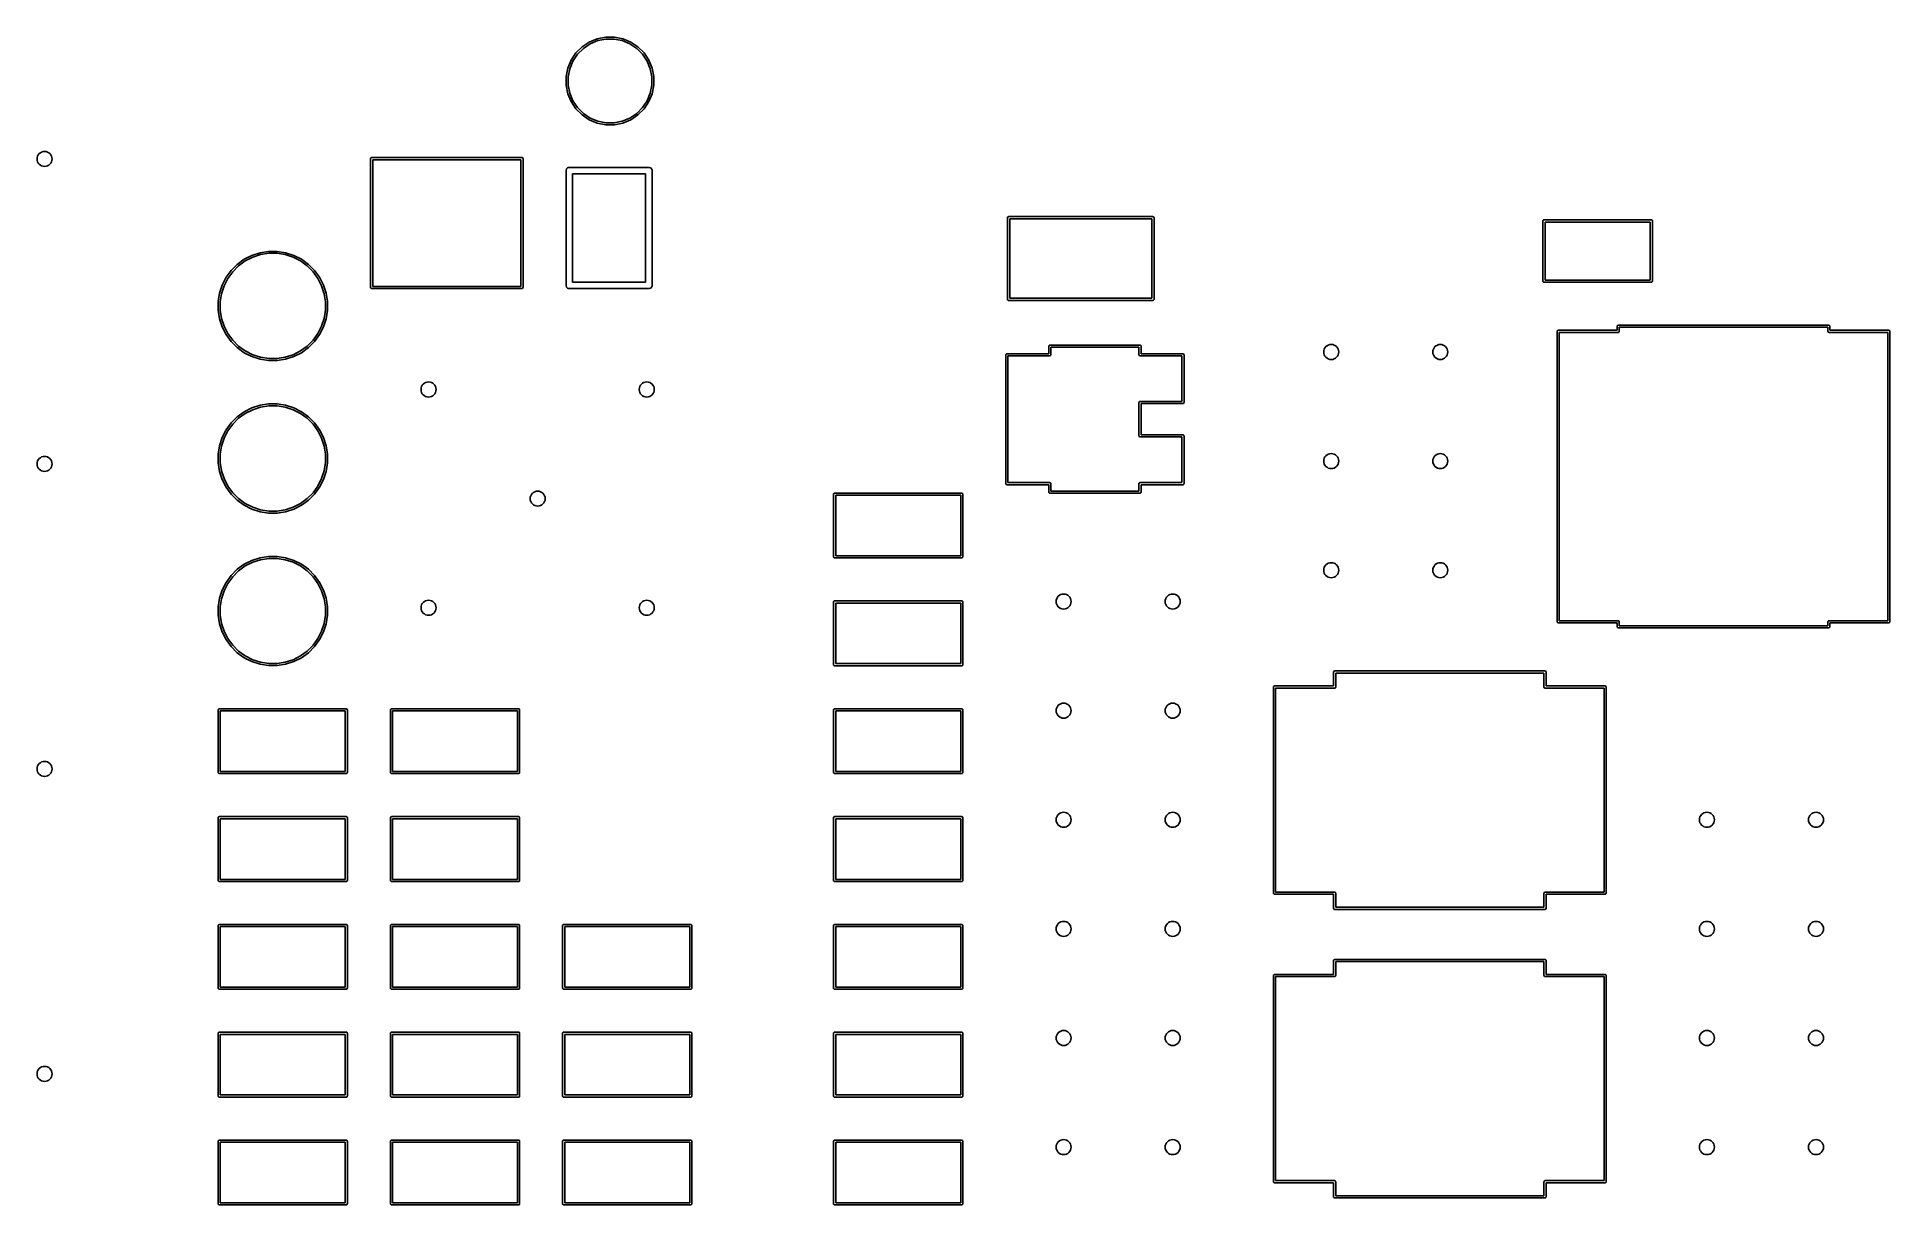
# Model space of a CAD drawing. Extents: x 4.93 to 6.62, y -4.89 to -3.82.
import ezdxf

# ---------------------------------------------------------------- set-up
doc = ezdxf.new("R2010")
doc.units = 0
doc.header["$MEASUREMENT"] = 0
doc.layers.add('BLACK', color=7, linetype='CONTINUOUS')

msp = doc.modelspace()

# ---------------------------------------------------------------- linework, layer by layer
at = {"layer": 'BLACK', "linetype": 'CONTINUOUS'}
for p, q in [((5.4316, -3.8222), (5.4389, -3.8192)), ((5.4394, -3.8209), (5.4325, -3.8238)), ((5.4389, -3.8192), (5.4467, -3.8176)), ((5.4469, -3.8194), (5.4394, -3.8209)), ((5.4467, -3.8176), (5.4546, -3.8176)), ((5.4544, -3.8194), (5.4469, -3.8194)), ((5.4618, -3.8209), (5.4544, -3.8194)), ((5.4546, -3.8176), (5.4623, -3.8192)), ((5.4688, -3.8238), (5.4618, -3.8209)), ((5.4623, -3.8192), (5.4697, -3.8222)), ((5.415, -3.8387), (5.4194, -3.8322)), ((5.4208, -3.8333), (5.4166, -3.8396)), ((5.4194, -3.8322), (5.425, -3.8266)), ((5.4262, -3.828), (5.4208, -3.8333)), ((5.425, -3.8266), (5.4316, -3.8222)), ((5.4325, -3.8238), (5.4262, -3.828)), ((5.4751, -3.828), (5.4688, -3.8238)), ((5.4697, -3.8222), (5.4762, -3.8266)), ((5.4805, -3.8333), (5.4751, -3.828)), ((5.4762, -3.8266), (5.4818, -3.8322)), ((5.4847, -3.8396), (5.4805, -3.8333)), ((5.4818, -3.8322), (5.4862, -3.8387)), ((5.4105, -3.8538), (5.412, -3.8461)), ((5.4105, -3.854), (5.4105, -3.8538)), ((5.4105, -3.8617), (5.4105, -3.854)), ((5.412, -3.8461), (5.415, -3.8387)), ((5.4137, -3.8466), (5.4122, -3.854)), ((5.4122, -3.854), (5.4122, -3.8616)), ((5.4166, -3.8396), (5.4137, -3.8466)), ((5.4875, -3.8466), (5.4847, -3.8396)), ((5.4862, -3.8387), (5.4893, -3.8461)), ((5.489, -3.854), (5.4875, -3.8466)), ((5.489, -3.8616), (5.489, -3.854)), ((5.4893, -3.8461), (5.4908, -3.8538)), ((5.4908, -3.8538), (5.4908, -3.8617)), ((5.412, -3.8695), (5.4105, -3.8617)), ((5.415, -3.8768), (5.412, -3.8695)), ((5.4122, -3.8616), (5.4137, -3.869)), ((5.4137, -3.869), (5.4166, -3.876)), ((5.4847, -3.876), (5.4875, -3.869)), ((5.4893, -3.8695), (5.4862, -3.8768)), ((5.4875, -3.869), (5.489, -3.8616)), ((5.4908, -3.8617), (5.4893, -3.8695)), ((5.4194, -3.8834), (5.415, -3.8768)), ((5.4166, -3.876), (5.4208, -3.8822)), ((5.425, -3.889), (5.4194, -3.8834)), ((5.4208, -3.8822), (5.4262, -3.8876)), ((5.4316, -3.8934), (5.425, -3.889)), ((5.4262, -3.8876), (5.4325, -3.8918)), ((5.4688, -3.8918), (5.4751, -3.8876)), ((5.4762, -3.889), (5.4697, -3.8934)), ((5.4751, -3.8876), (5.4805, -3.8822)), ((5.4818, -3.8834), (5.4762, -3.889)), ((5.4805, -3.8822), (5.4847, -3.876)), ((5.4862, -3.8768), (5.4818, -3.8834)), ((5.4389, -3.8964), (5.4316, -3.8934)), ((5.4325, -3.8918), (5.4394, -3.8947)), ((5.4467, -3.8979), (5.4389, -3.8964)), ((5.4394, -3.8947), (5.4469, -3.8962)), ((5.4546, -3.8979), (5.4467, -3.8979)), ((5.4469, -3.8962), (5.4544, -3.8962)), ((5.4544, -3.8962), (5.4618, -3.8947)), ((5.4623, -3.8964), (5.4546, -3.8979)), ((5.4618, -3.8947), (5.4688, -3.8918)), ((5.4697, -3.8934), (5.4623, -3.8964)), ((5.2311, -3.929), (5.2312, -3.9287)), ((5.2311, -4.0471), (5.2311, -3.929)), ((5.2312, -3.9287), (5.2318, -3.9281)), ((5.2318, -3.9281), (5.2321, -3.928)), ((5.2321, -3.928), (5.3699, -3.928)), ((5.2331, -3.93), (5.2331, -4.0462)), ((5.3689, -3.93), (5.2331, -3.93)), ((5.3689, -4.0462), (5.3689, -3.93)), ((5.3699, -3.928), (5.3703, -3.9281)), ((5.3703, -3.9281), (5.3708, -3.9287)), ((5.3708, -3.9287), (5.3709, -3.929)), ((5.3709, -3.929), (5.3709, -4.0471)), ((5.4103, -3.9395), (5.4108, -3.9385)), ((5.4103, -3.9401), (5.4103, -3.9395)), ((5.4103, -3.9746), (5.4103, -3.9401)), ((5.4108, -3.9385), (5.4116, -3.9376)), ((5.4116, -3.9376), (5.4127, -3.9372)), ((5.4127, -3.9372), (5.4133, -3.9371)), ((5.4133, -3.9371), (5.4193, -3.9371)), ((5.4193, -3.9371), (5.4803, -3.9371)), ((5.4803, -3.9371), (5.4863, -3.9371)), ((5.4863, -3.9371), (5.4869, -3.9372)), ((5.4869, -3.9372), (5.4879, -3.9376)), ((5.4879, -3.9376), (5.4888, -3.9385)), ((5.4888, -3.9385), (5.4892, -3.9395)), ((5.4892, -3.9395), (5.4893, -3.9401)), ((5.4893, -3.9401), (5.4893, -3.9746)), ((5.4163, -3.9431), (5.4163, -3.9746)), ((5.4193, -3.9431), (5.4163, -3.9431)), ((5.4803, -3.9431), (5.4193, -3.9431)), ((5.4833, -3.9431), (5.4803, -3.9431)), ((5.4833, -3.9746), (5.4833, -3.9431)), ((5.4103, -4.0106), (5.4103, -3.9746)), ((5.4163, -3.9746), (5.4163, -4.0106)), ((5.4833, -4.0106), (5.4833, -3.9746)), ((5.4893, -3.9746), (5.4893, -4.0106)), ((5.815, -3.9832), (5.8151, -3.9828)), ((5.815, -4.058), (5.815, -3.9832)), ((5.8151, -3.9828), (5.8156, -3.9823)), ((5.8156, -3.9823), (5.816, -3.9822)), ((5.816, -3.9822), (5.9483, -3.9822)), ((5.817, -3.9841), (5.817, -4.057)), ((5.9473, -3.9841), (5.817, -3.9841)), ((5.9473, -4.057), (5.9473, -3.9841)), ((5.9483, -3.9822), (5.9486, -3.9823)), ((5.9486, -3.9823), (5.9492, -3.9828)), ((5.9492, -3.9828), (5.9493, -3.9832)), ((5.9493, -3.9832), (5.9493, -4.058)), ((6.3058, -3.9857), (6.3064, -3.9852)), ((6.3058, -3.9861), (6.3058, -3.9857)), ((6.3058, -4.0412), (6.3058, -3.9861)), ((6.3064, -3.9852), (6.3067, -3.9851)), ((6.3067, -3.9851), (6.4052, -3.9851)), ((6.3077, -3.9871), (6.3077, -4.0403)), ((6.4042, -3.9871), (6.3077, -3.9871)), ((6.4042, -4.0403), (6.4042, -3.9871)), ((6.4052, -3.9851), (6.4055, -3.9852)), ((6.4055, -3.9852), (6.4061, -3.9857)), ((6.4061, -3.9857), (6.4061, -3.9861)), ((6.4061, -3.9861), (6.4061, -4.0412)), ((5.109, -4.0259), (5.1154, -4.0213)), ((5.1163, -4.0228), (5.1102, -4.0273)), ((5.1154, -4.0213), (5.1224, -4.0177)), ((5.1231, -4.0194), (5.1163, -4.0228)), ((5.1224, -4.0177), (5.1299, -4.0153)), ((5.1303, -4.017), (5.1231, -4.0194)), ((5.1299, -4.0153), (5.1376, -4.014)), ((5.1378, -4.0158), (5.1303, -4.017)), ((5.1376, -4.014), (5.1455, -4.014)), ((5.1454, -4.0158), (5.1378, -4.0158)), ((5.1529, -4.017), (5.1454, -4.0158)), ((5.1455, -4.014), (5.1533, -4.0153)), ((5.1601, -4.0194), (5.1529, -4.017)), ((5.1533, -4.0153), (5.1608, -4.0177)), ((5.1669, -4.0228), (5.1601, -4.0194)), ((5.1608, -4.0177), (5.1678, -4.0213)), ((5.173, -4.0273), (5.1669, -4.0228)), ((5.1678, -4.0213), (5.1742, -4.0259)), ((5.4103, -4.0451), (5.4103, -4.0106)), ((5.4163, -4.0106), (5.4163, -4.0421)), ((5.4833, -4.0421), (5.4833, -4.0106)), ((5.4893, -4.0106), (5.4893, -4.0451)), ((5.0952, -4.0449), (5.0988, -4.0378)), ((5.1003, -4.0388), (5.0969, -4.0456)), ((5.0988, -4.0378), (5.1034, -4.0315)), ((5.1048, -4.0327), (5.1003, -4.0388)), ((5.1034, -4.0315), (5.109, -4.0259)), ((5.1102, -4.0273), (5.1048, -4.0327)), ((5.1784, -4.0327), (5.173, -4.0273)), ((5.1742, -4.0259), (5.1797, -4.0315)), ((5.1828, -4.0388), (5.1784, -4.0327)), ((5.1797, -4.0315), (5.1844, -4.0378)), ((5.1863, -4.0456), (5.1828, -4.0388)), ((5.1844, -4.0378), (5.188, -4.0449)), ((5.4163, -4.0421), (5.4193, -4.0421)), ((5.4193, -4.0421), (5.4803, -4.0421)), ((5.4803, -4.0421), (5.4833, -4.0421)), ((6.3058, -4.0416), (6.3058, -4.0412)), ((6.3064, -4.0421), (6.3058, -4.0416)), ((6.3067, -4.0422), (6.3064, -4.0421)), ((6.4052, -4.0422), (6.3067, -4.0422)), ((6.3077, -4.0403), (6.4042, -4.0403)), ((6.4055, -4.0421), (6.4052, -4.0422)), ((6.4061, -4.0416), (6.4055, -4.0421)), ((6.4061, -4.0412), (6.4061, -4.0416)), ((5.0915, -4.0601), (5.0928, -4.0524)), ((5.0928, -4.0524), (5.0952, -4.0449)), ((5.0945, -4.0528), (5.0934, -4.0603)), ((5.0969, -4.0456), (5.0945, -4.0528)), ((5.1886, -4.0528), (5.1863, -4.0456)), ((5.188, -4.0449), (5.1904, -4.0524)), ((5.1898, -4.0603), (5.1886, -4.0528)), ((5.1904, -4.0524), (5.1916, -4.0601)), ((5.2312, -4.0475), (5.2311, -4.0471)), ((5.2318, -4.0481), (5.2312, -4.0475)), ((5.2321, -4.0481), (5.2318, -4.0481)), ((5.3699, -4.0481), (5.2321, -4.0481)), ((5.2331, -4.0462), (5.3689, -4.0462)), ((5.3703, -4.0481), (5.3699, -4.0481)), ((5.3708, -4.0475), (5.3703, -4.0481)), ((5.3709, -4.0471), (5.3708, -4.0475)), ((5.4103, -4.0457), (5.4103, -4.0451)), ((5.4108, -4.0468), (5.4103, -4.0457)), ((5.4116, -4.0476), (5.4108, -4.0468)), ((5.4127, -4.0481), (5.4116, -4.0476)), ((5.4133, -4.0481), (5.4127, -4.0481)), ((5.4193, -4.0481), (5.4133, -4.0481)), ((5.4803, -4.0481), (5.4193, -4.0481)), ((5.4863, -4.0481), (5.4803, -4.0481)), ((5.4869, -4.0481), (5.4863, -4.0481)), ((5.4879, -4.0476), (5.4869, -4.0481)), ((5.4888, -4.0468), (5.4879, -4.0476)), ((5.4892, -4.0457), (5.4888, -4.0468)), ((5.4893, -4.0451), (5.4892, -4.0457)), ((5.8151, -4.0583), (5.815, -4.058)), ((5.8156, -4.0589), (5.8151, -4.0583)), ((5.816, -4.059), (5.8156, -4.0589)), ((5.9483, -4.059), (5.816, -4.059)), ((5.817, -4.057), (5.9473, -4.057)), ((5.9486, -4.0589), (5.9483, -4.059)), ((5.9492, -4.0583), (5.9486, -4.0589)), ((5.9493, -4.058), (5.9492, -4.0583)), ((5.0915, -4.0603), (5.0915, -4.0601)), ((5.0915, -4.068), (5.0915, -4.0603)), ((5.0928, -4.0758), (5.0915, -4.068)), ((5.0952, -4.0833), (5.0928, -4.0758)), ((5.0934, -4.0603), (5.0934, -4.0679)), ((5.0934, -4.0679), (5.0945, -4.0754)), ((5.0945, -4.0754), (5.0969, -4.0826)), ((5.1863, -4.0826), (5.1886, -4.0754)), ((5.1904, -4.0758), (5.188, -4.0833)), ((5.1886, -4.0754), (5.1898, -4.0679)), ((5.1898, -4.0679), (5.1898, -4.0603)), ((5.1916, -4.068), (5.1904, -4.0758)), ((5.1916, -4.0601), (5.1916, -4.068)), ((5.0988, -4.0903), (5.0952, -4.0833)), ((5.0969, -4.0826), (5.1003, -4.0893)), ((5.1034, -4.0967), (5.0988, -4.0903)), ((5.1003, -4.0893), (5.1048, -4.0955)), ((5.1784, -4.0955), (5.1828, -4.0893)), ((5.1844, -4.0903), (5.1797, -4.0967)), ((5.1828, -4.0893), (5.1863, -4.0826)), ((5.188, -4.0833), (5.1844, -4.0903)), ((6.3187, -4.0873), (6.3188, -4.0869)), ((6.3187, -4.3534), (6.3187, -4.0873)), ((6.3188, -4.0869), (6.3194, -4.0864)), ((6.3194, -4.0864), (6.3197, -4.0863)), ((6.3197, -4.0863), (6.3739, -4.0863)), ((6.3748, -4.0883), (6.3207, -4.0883)), ((6.3207, -4.0883), (6.3207, -4.3525)), ((6.3739, -4.0822), (6.3745, -4.0817)), ((6.3739, -4.0826), (6.3739, -4.0822)), ((6.3739, -4.0863), (6.3739, -4.0826)), ((6.3745, -4.0817), (6.3748, -4.0816)), ((6.3748, -4.0816), (6.5678, -4.0816)), ((6.3752, -4.0882), (6.3748, -4.0883)), ((6.3758, -4.0877), (6.3752, -4.0882)), ((6.3758, -4.0836), (6.3758, -4.0873)), ((6.5668, -4.0836), (6.3758, -4.0836)), ((6.3758, -4.0873), (6.3758, -4.0877)), ((6.5668, -4.0873), (6.5668, -4.0836)), ((6.5669, -4.0877), (6.5668, -4.0873)), ((6.5674, -4.0882), (6.5669, -4.0877)), ((6.5678, -4.0883), (6.5674, -4.0882)), ((6.5678, -4.0816), (6.5681, -4.0817)), ((6.6219, -4.0883), (6.5678, -4.0883)), ((6.5681, -4.0817), (6.5687, -4.0822)), ((6.5687, -4.0822), (6.5687, -4.0826)), ((6.5687, -4.0826), (6.5687, -4.0863)), ((6.5687, -4.0863), (6.6229, -4.0863)), ((6.6219, -4.3525), (6.6219, -4.0883)), ((6.6229, -4.0863), (6.6233, -4.0864)), ((6.6233, -4.0864), (6.6238, -4.0869)), ((6.6238, -4.0869), (6.6239, -4.0873)), ((6.6239, -4.0873), (6.6239, -4.3534)), ((5.109, -4.1022), (5.1034, -4.0967)), ((5.1048, -4.0955), (5.1102, -4.1009)), ((5.1154, -4.1069), (5.109, -4.1022)), ((5.1102, -4.1009), (5.1163, -4.1053)), ((5.1224, -4.1104), (5.1154, -4.1069)), ((5.1163, -4.1053), (5.1231, -4.1088)), ((5.1231, -4.1088), (5.1303, -4.1111)), ((5.1529, -4.1111), (5.1601, -4.1088)), ((5.1601, -4.1088), (5.1669, -4.1053)), ((5.1678, -4.1069), (5.1608, -4.1104)), ((5.1669, -4.1053), (5.173, -4.1009)), ((5.1742, -4.1022), (5.1678, -4.1069)), ((5.173, -4.1009), (5.1784, -4.0955)), ((5.1797, -4.0967), (5.1742, -4.1022)), ((5.8134, -4.1088), (5.8135, -4.1084)), ((5.8134, -4.2269), (5.8134, -4.1088)), ((5.8135, -4.1084), (5.814, -4.1078)), ((5.814, -4.1078), (5.8144, -4.1078)), ((5.8144, -4.1078), (5.8528, -4.1078)), ((5.8538, -4.1097), (5.8154, -4.1097)), ((5.8154, -4.1097), (5.8154, -4.2259)), ((5.8528, -4.1009), (5.8529, -4.1005)), ((5.8528, -4.1078), (5.8528, -4.1009)), ((5.8529, -4.1005), (5.8534, -4.1)), ((5.8534, -4.1), (5.8538, -4.0999)), ((5.8538, -4.0999), (5.9365, -4.0999)), ((5.8542, -4.1097), (5.8538, -4.1097)), ((5.8547, -4.1091), (5.8542, -4.1097)), ((5.8548, -4.1088), (5.8547, -4.1091)), ((5.8548, -4.1019), (5.8548, -4.1088)), ((5.9355, -4.1019), (5.8548, -4.1019)), ((5.9355, -4.1088), (5.9355, -4.1019)), ((5.9356, -4.1091), (5.9355, -4.1088)), ((5.9361, -4.1097), (5.9356, -4.1091)), ((5.9365, -4.1097), (5.9361, -4.1097)), ((5.9365, -4.0999), (5.9368, -4.1)), ((5.9748, -4.1097), (5.9365, -4.1097)), ((5.9368, -4.1), (5.9374, -4.1005)), ((5.9374, -4.1005), (5.9374, -4.1009)), ((5.9374, -4.1009), (5.9374, -4.1078)), ((5.9374, -4.1078), (5.9758, -4.1078)), ((5.9748, -4.1515), (5.9748, -4.1097)), ((5.9758, -4.1078), (5.9762, -4.1078)), ((5.9762, -4.1078), (5.9767, -4.1084)), ((5.9767, -4.1084), (5.9768, -4.1088)), ((5.9768, -4.1088), (5.9768, -4.1525)), ((5.1299, -4.1129), (5.1224, -4.1104)), ((5.1376, -4.1141), (5.1299, -4.1129)), ((5.1303, -4.1111), (5.1378, -4.1123)), ((5.1455, -4.1141), (5.1376, -4.1141)), ((5.1378, -4.1123), (5.1454, -4.1123)), ((5.1454, -4.1123), (5.1529, -4.1111)), ((5.1533, -4.1129), (5.1455, -4.1141)), ((5.1608, -4.1104), (5.1533, -4.1129)), ((5.109, -4.1657), (5.1154, -4.161)), ((5.1154, -4.161), (5.1224, -4.1575)), ((5.1231, -4.1591), (5.1163, -4.1626)), ((5.1224, -4.1575), (5.1299, -4.155)), ((5.1303, -4.1568), (5.1231, -4.1591)), ((5.1299, -4.155), (5.1376, -4.1538)), ((5.1378, -4.1556), (5.1303, -4.1568)), ((5.1376, -4.1538), (5.1455, -4.1538)), ((5.1454, -4.1556), (5.1378, -4.1556)), ((5.1529, -4.1568), (5.1454, -4.1556)), ((5.1455, -4.1538), (5.1533, -4.155)), ((5.1601, -4.1591), (5.1529, -4.1568)), ((5.1533, -4.155), (5.1608, -4.1575)), ((5.1669, -4.1626), (5.1601, -4.1591)), ((5.1608, -4.1575), (5.1678, -4.161)), ((5.1678, -4.161), (5.1742, -4.1657)), ((5.9355, -4.1525), (5.9356, -4.1521)), ((5.9355, -4.1832), (5.9355, -4.1525)), ((5.9356, -4.1521), (5.9361, -4.1515)), ((5.9361, -4.1515), (5.9365, -4.1515)), ((5.9365, -4.1515), (5.9748, -4.1515)), ((5.9758, -4.1534), (5.9374, -4.1534)), ((5.9374, -4.1534), (5.9374, -4.1822)), ((5.9762, -4.1534), (5.9758, -4.1534)), ((5.9767, -4.1528), (5.9762, -4.1534)), ((5.9768, -4.1525), (5.9767, -4.1528)), ((5.0952, -4.1846), (5.0988, -4.1776)), ((5.0988, -4.1776), (5.1034, -4.1712)), ((5.1048, -4.1724), (5.1003, -4.1786)), ((5.1034, -4.1712), (5.109, -4.1657)), ((5.1102, -4.167), (5.1048, -4.1724)), ((5.1163, -4.1626), (5.1102, -4.167)), ((5.173, -4.167), (5.1669, -4.1626)), ((5.1784, -4.1724), (5.173, -4.167)), ((5.1742, -4.1657), (5.1797, -4.1712)), ((5.1828, -4.1786), (5.1784, -4.1724)), ((5.1797, -4.1712), (5.1844, -4.1776)), ((5.1844, -4.1776), (5.188, -4.1846)), ((5.0915, -4.1999), (5.0928, -4.1921)), ((5.0928, -4.1921), (5.0952, -4.1846)), ((5.0945, -4.1925), (5.0934, -4.2)), ((5.0969, -4.1853), (5.0945, -4.1925)), ((5.1003, -4.1786), (5.0969, -4.1853)), ((5.1863, -4.1853), (5.1828, -4.1786)), ((5.1886, -4.1925), (5.1863, -4.1853)), ((5.188, -4.1846), (5.1904, -4.1921)), ((5.1898, -4.2), (5.1886, -4.1925)), ((5.1904, -4.1921), (5.1916, -4.1999)), ((5.9356, -4.1835), (5.9355, -4.1832)), ((5.9361, -4.1841), (5.9356, -4.1835)), ((5.9365, -4.1841), (5.9361, -4.1841)), ((5.9748, -4.1841), (5.9365, -4.1841)), ((5.9374, -4.1822), (5.9758, -4.1822)), ((5.9748, -4.2259), (5.9748, -4.1841)), ((5.9758, -4.1822), (5.9762, -4.1823)), ((5.9762, -4.1823), (5.9767, -4.1828)), ((5.9767, -4.1828), (5.9768, -4.1832)), ((5.9768, -4.1832), (5.9768, -4.2269)), ((5.0915, -4.2), (5.0915, -4.1999)), ((5.0915, -4.2078), (5.0915, -4.2)), ((5.0928, -4.2156), (5.0915, -4.2078)), ((5.0934, -4.2), (5.0934, -4.2076)), ((5.0934, -4.2076), (5.0945, -4.2151)), ((5.1886, -4.2151), (5.1898, -4.2076)), ((5.1898, -4.2076), (5.1898, -4.2)), ((5.1916, -4.2078), (5.1904, -4.2156)), ((5.1916, -4.1999), (5.1916, -4.2078)), ((5.0952, -4.223), (5.0928, -4.2156)), ((5.0945, -4.2151), (5.0969, -4.2223)), ((5.0988, -4.2301), (5.0952, -4.223)), ((5.0969, -4.2223), (5.1003, -4.2291)), ((5.1828, -4.2291), (5.1863, -4.2223)), ((5.188, -4.223), (5.1844, -4.2301)), ((5.1863, -4.2223), (5.1886, -4.2151)), ((5.1904, -4.2156), (5.188, -4.223)), ((5.8135, -4.2272), (5.8134, -4.2269)), ((5.814, -4.2278), (5.8135, -4.2272)), ((5.8144, -4.2279), (5.814, -4.2278)), ((5.8528, -4.2279), (5.8144, -4.2279)), ((5.8154, -4.2259), (5.8538, -4.2259)), ((5.8528, -4.2347), (5.8528, -4.2279)), ((5.8538, -4.2259), (5.8542, -4.226)), ((5.8542, -4.226), (5.8547, -4.2265)), ((5.8547, -4.2265), (5.8548, -4.2269)), ((5.8548, -4.2269), (5.8548, -4.2338)), ((5.9355, -4.2269), (5.9356, -4.2265)), ((5.9355, -4.2338), (5.9355, -4.2269)), ((5.9356, -4.2265), (5.9361, -4.226)), ((5.9361, -4.226), (5.9365, -4.2259)), ((5.9365, -4.2259), (5.9748, -4.2259)), ((5.9758, -4.2279), (5.9374, -4.2279)), ((5.9374, -4.2279), (5.9374, -4.2347)), ((5.9762, -4.2278), (5.9758, -4.2279)), ((5.9767, -4.2272), (5.9762, -4.2278)), ((5.9768, -4.2269), (5.9767, -4.2272)), ((5.1034, -4.2364), (5.0988, -4.2301)), ((5.1003, -4.2291), (5.1048, -4.2353)), ((5.109, -4.242), (5.1034, -4.2364)), ((5.1048, -4.2353), (5.1102, -4.2406)), ((5.1154, -4.2466), (5.109, -4.242)), ((5.1102, -4.2406), (5.1163, -4.2451)), ((5.1163, -4.2451), (5.1231, -4.2485)), ((5.1601, -4.2485), (5.1669, -4.2451)), ((5.1669, -4.2451), (5.173, -4.2406)), ((5.1742, -4.242), (5.1678, -4.2466)), ((5.173, -4.2406), (5.1784, -4.2353)), ((5.1797, -4.2364), (5.1742, -4.242)), ((5.1784, -4.2353), (5.1828, -4.2291)), ((5.1844, -4.2301), (5.1797, -4.2364)), ((5.6556, -4.2361), (5.6562, -4.2356)), ((5.6556, -4.2365), (5.6556, -4.2361)), ((5.6556, -4.294), (5.6556, -4.2365)), ((5.6562, -4.2356), (5.6565, -4.2355)), ((5.6565, -4.2355), (5.7731, -4.2355)), ((5.6575, -4.2375), (5.6575, -4.293)), ((5.7721, -4.2375), (5.6575, -4.2375)), ((5.7721, -4.293), (5.7721, -4.2375)), ((5.7731, -4.2355), (5.7735, -4.2356)), ((5.7735, -4.2356), (5.774, -4.2361)), ((5.774, -4.2361), (5.7741, -4.2365)), ((5.7741, -4.2365), (5.7741, -4.294)), ((5.8529, -4.2351), (5.8528, -4.2347)), ((5.8534, -4.2356), (5.8529, -4.2351)), ((5.8538, -4.2357), (5.8534, -4.2356)), ((5.9365, -4.2357), (5.8538, -4.2357)), ((5.8548, -4.2338), (5.9355, -4.2338)), ((5.9368, -4.2356), (5.9365, -4.2357)), ((5.9374, -4.2351), (5.9368, -4.2356)), ((5.9374, -4.2347), (5.9374, -4.2351)), ((5.1224, -4.2502), (5.1154, -4.2466)), ((5.1299, -4.2526), (5.1224, -4.2502)), ((5.1231, -4.2485), (5.1303, -4.2509)), ((5.1376, -4.2539), (5.1299, -4.2526)), ((5.1303, -4.2509), (5.1378, -4.2521)), ((5.1455, -4.2539), (5.1376, -4.2539)), ((5.1378, -4.2521), (5.1454, -4.2521)), ((5.1454, -4.2521), (5.1529, -4.2509)), ((5.1533, -4.2526), (5.1455, -4.2539)), ((5.1529, -4.2509), (5.1601, -4.2485)), ((5.1608, -4.2502), (5.1533, -4.2526)), ((5.1678, -4.2466), (5.1608, -4.2502)), ((5.1224, -4.2972), (5.1299, -4.2948)), ((5.1303, -4.2966), (5.1231, -4.2989)), ((5.1299, -4.2948), (5.1376, -4.2936)), ((5.1378, -4.2954), (5.1303, -4.2966)), ((5.1376, -4.2936), (5.1455, -4.2936)), ((5.1454, -4.2954), (5.1378, -4.2954)), ((5.1529, -4.2966), (5.1454, -4.2954)), ((5.1455, -4.2936), (5.1533, -4.2948)), ((5.1601, -4.2989), (5.1529, -4.2966)), ((5.1533, -4.2948), (5.1608, -4.2972)), ((5.6556, -4.2944), (5.6556, -4.294)), ((5.6562, -4.2949), (5.6556, -4.2944)), ((5.6565, -4.295), (5.6562, -4.2949)), ((5.7731, -4.295), (5.6565, -4.295)), ((5.6575, -4.293), (5.7721, -4.293)), ((5.7735, -4.2949), (5.7731, -4.295)), ((5.774, -4.2944), (5.7735, -4.2949)), ((5.7741, -4.294), (5.774, -4.2944)), ((5.0988, -4.3174), (5.1034, -4.311)), ((5.1048, -4.3122), (5.1003, -4.3183)), ((5.1034, -4.311), (5.109, -4.3054)), ((5.1102, -4.3068), (5.1048, -4.3122)), ((5.109, -4.3054), (5.1154, -4.3008)), ((5.1163, -4.3023), (5.1102, -4.3068)), ((5.1154, -4.3008), (5.1224, -4.2972)), ((5.1231, -4.2989), (5.1163, -4.3023)), ((5.1669, -4.3023), (5.1601, -4.2989)), ((5.1608, -4.2972), (5.1678, -4.3008)), ((5.173, -4.3068), (5.1669, -4.3023)), ((5.1678, -4.3008), (5.1742, -4.3054)), ((5.1784, -4.3122), (5.173, -4.3068)), ((5.1742, -4.3054), (5.1797, -4.311)), ((5.1828, -4.3183), (5.1784, -4.3122)), ((5.1797, -4.311), (5.1844, -4.3174)), ((5.0928, -4.3319), (5.0952, -4.3244)), ((5.0969, -4.3251), (5.0945, -4.3323)), ((5.0952, -4.3244), (5.0988, -4.3174)), ((5.1003, -4.3183), (5.0969, -4.3251)), ((5.1863, -4.3251), (5.1828, -4.3183)), ((5.1844, -4.3174), (5.188, -4.3244)), ((5.1886, -4.3323), (5.1863, -4.3251)), ((5.188, -4.3244), (5.1904, -4.3319)), ((5.0915, -4.3397), (5.0928, -4.3319)), ((5.0915, -4.3398), (5.0915, -4.3397)), ((5.0915, -4.3475), (5.0915, -4.3398)), ((5.0928, -4.3553), (5.0915, -4.3475)), ((5.0945, -4.3323), (5.0934, -4.3398)), ((5.0934, -4.3398), (5.0934, -4.3474)), ((5.0934, -4.3474), (5.0945, -4.3549)), ((5.1898, -4.3398), (5.1886, -4.3323)), ((5.1886, -4.3549), (5.1898, -4.3474)), ((5.1898, -4.3474), (5.1898, -4.3398)), ((5.1904, -4.3319), (5.1916, -4.3397)), ((5.1916, -4.3475), (5.1904, -4.3553)), ((5.1916, -4.3397), (5.1916, -4.3475)), ((5.6556, -4.335), (5.6562, -4.3344)), ((5.6556, -4.3353), (5.6556, -4.335)), ((5.6556, -4.3928), (5.6556, -4.3353)), ((5.6562, -4.3344), (5.6565, -4.3343)), ((5.6565, -4.3343), (5.7731, -4.3343)), ((5.6575, -4.3363), (5.6575, -4.3918)), ((5.7721, -4.3363), (5.6575, -4.3363)), ((5.7721, -4.3918), (5.7721, -4.3363)), ((5.7731, -4.3343), (5.7735, -4.3344)), ((5.7735, -4.3344), (5.774, -4.335)), ((5.774, -4.335), (5.7741, -4.3353)), ((5.7741, -4.3353), (5.7741, -4.3928)), ((5.0952, -4.3628), (5.0928, -4.3553)), ((5.0945, -4.3549), (5.0969, -4.3621)), ((5.0988, -4.3698), (5.0952, -4.3628)), ((5.0969, -4.3621), (5.1003, -4.3689)), ((5.1828, -4.3689), (5.1863, -4.3621)), ((5.188, -4.3628), (5.1844, -4.3698)), ((5.1863, -4.3621), (5.1886, -4.3549)), ((5.1904, -4.3553), (5.188, -4.3628)), ((6.3188, -4.3538), (6.3187, -4.3534)), ((6.3194, -4.3544), (6.3188, -4.3538)), ((6.3197, -4.3544), (6.3194, -4.3544)), ((6.3739, -4.3544), (6.3197, -4.3544)), ((6.3207, -4.3525), (6.3748, -4.3525)), ((6.3739, -4.3582), (6.3739, -4.3544)), ((6.3739, -4.3585), (6.3739, -4.3582)), ((6.3745, -4.3591), (6.3739, -4.3585)), ((6.3748, -4.3591), (6.3745, -4.3591)), ((6.3748, -4.3525), (6.3752, -4.3525)), ((6.5678, -4.3591), (6.3748, -4.3591)), ((6.3752, -4.3525), (6.3758, -4.3531)), ((6.3758, -4.3531), (6.3758, -4.3534)), ((6.3758, -4.3534), (6.3758, -4.3572)), ((6.3758, -4.3572), (6.5668, -4.3572)), ((6.5668, -4.3534), (6.5669, -4.3531)), ((6.5668, -4.3572), (6.5668, -4.3534)), ((6.5669, -4.3531), (6.5674, -4.3525)), ((6.5674, -4.3525), (6.5678, -4.3525)), ((6.5678, -4.3525), (6.6219, -4.3525)), ((6.5681, -4.3591), (6.5678, -4.3591)), ((6.5687, -4.3585), (6.5681, -4.3591)), ((6.6229, -4.3544), (6.5687, -4.3544)), ((6.5687, -4.3544), (6.5687, -4.3582)), ((6.5687, -4.3582), (6.5687, -4.3585)), ((6.6233, -4.3544), (6.6229, -4.3544)), ((6.6238, -4.3538), (6.6233, -4.3544)), ((6.6239, -4.3534), (6.6238, -4.3538)), ((5.1034, -4.3762), (5.0988, -4.3698)), ((5.1003, -4.3689), (5.1048, -4.375)), ((5.109, -4.3818), (5.1034, -4.3762)), ((5.1048, -4.375), (5.1102, -4.3804)), ((5.1154, -4.3864), (5.109, -4.3818)), ((5.1102, -4.3804), (5.1163, -4.3848)), ((5.1669, -4.3848), (5.173, -4.3804)), ((5.1742, -4.3818), (5.1678, -4.3864)), ((5.173, -4.3804), (5.1784, -4.375)), ((5.1797, -4.3762), (5.1742, -4.3818)), ((5.1784, -4.375), (5.1828, -4.3689)), ((5.1844, -4.3698), (5.1797, -4.3762)), ((5.1224, -4.39), (5.1154, -4.3864)), ((5.1163, -4.3848), (5.1231, -4.3883)), ((5.1299, -4.3924), (5.1224, -4.39)), ((5.1231, -4.3883), (5.1303, -4.3906)), ((5.1376, -4.3936), (5.1299, -4.3924)), ((5.1303, -4.3906), (5.1378, -4.3918)), ((5.1455, -4.3936), (5.1376, -4.3936)), ((5.1378, -4.3918), (5.1454, -4.3918)), ((5.1454, -4.3918), (5.1529, -4.3906)), ((5.1533, -4.3924), (5.1455, -4.3936)), ((5.1529, -4.3906), (5.1601, -4.3883)), ((5.1608, -4.39), (5.1533, -4.3924)), ((5.1601, -4.3883), (5.1669, -4.3848)), ((5.1678, -4.3864), (5.1608, -4.39)), ((5.6556, -4.3932), (5.6556, -4.3928)), ((5.6562, -4.3937), (5.6556, -4.3932)), ((5.6565, -4.3938), (5.6562, -4.3937)), ((5.7731, -4.3938), (5.6565, -4.3938)), ((5.6575, -4.3918), (5.7721, -4.3918)), ((5.7735, -4.3937), (5.7731, -4.3938)), ((5.774, -4.3932), (5.7735, -4.3937)), ((5.7741, -4.3928), (5.774, -4.3932)), ((6.1139, -4.3991), (6.1144, -4.3986)), ((6.1144, -4.3986), (6.1148, -4.3985)), ((6.1148, -4.3985), (6.3077, -4.3985)), ((6.3077, -4.3985), (6.3081, -4.3986)), ((6.3081, -4.3986), (6.3086, -4.3991)), ((6.0587, -4.4133), (6.0588, -4.4129)), ((6.0587, -4.6023), (6.0587, -4.4133)), ((6.0588, -4.4129), (6.0593, -4.4124)), ((6.0593, -4.4124), (6.0597, -4.4123)), ((6.0597, -4.4123), (6.1138, -4.4123)), ((6.1148, -4.4143), (6.0607, -4.4143)), ((6.0607, -4.4143), (6.0607, -4.6013)), ((6.1138, -4.3995), (6.1139, -4.3991)), ((6.1138, -4.4123), (6.1138, -4.3995)), ((6.1152, -4.4142), (6.1148, -4.4143)), ((6.1157, -4.4137), (6.1152, -4.4142)), ((6.1158, -4.4133), (6.1157, -4.4137)), ((6.1158, -4.4005), (6.1158, -4.4133)), ((6.3067, -4.4005), (6.1158, -4.4005)), ((6.3067, -4.4133), (6.3067, -4.4005)), ((6.3068, -4.4137), (6.3067, -4.4133)), ((6.3073, -4.4142), (6.3068, -4.4137)), ((6.3077, -4.4143), (6.3073, -4.4142)), ((6.3619, -4.4143), (6.3077, -4.4143)), ((6.3086, -4.3991), (6.3087, -4.3995)), ((6.3087, -4.3995), (6.3087, -4.4123)), ((6.3087, -4.4123), (6.3628, -4.4123)), ((6.3619, -4.6013), (6.3619, -4.4143)), ((6.3628, -4.4123), (6.3632, -4.4124)), ((6.3632, -4.4124), (6.3637, -4.4129)), ((6.3637, -4.4129), (6.3638, -4.4133)), ((6.3638, -4.4133), (6.3638, -4.6023)), ((5.0914, -4.4341), (5.0915, -4.4338)), ((5.0914, -4.4916), (5.0914, -4.4341)), ((5.0915, -4.4338), (5.092, -4.4332)), ((5.092, -4.4332), (5.0924, -4.4332)), ((5.0924, -4.4332), (5.2089, -4.4332)), ((5.0934, -4.4351), (5.0934, -4.4906)), ((5.2079, -4.4351), (5.0934, -4.4351)), ((5.2079, -4.4906), (5.2079, -4.4351)), ((5.2089, -4.4332), (5.2093, -4.4332)), ((5.2093, -4.4332), (5.2098, -4.4338)), ((5.2098, -4.4338), (5.2099, -4.4341)), ((5.2099, -4.4341), (5.2099, -4.4916)), ((5.2493, -4.4338), (5.2499, -4.4332)), ((5.2493, -4.4341), (5.2493, -4.4338)), ((5.2493, -4.4916), (5.2493, -4.4341)), ((5.2499, -4.4332), (5.2502, -4.4332)), ((5.2502, -4.4332), (5.3668, -4.4332)), ((5.2512, -4.4351), (5.2512, -4.4906)), ((5.3658, -4.4351), (5.2512, -4.4351)), ((5.3658, -4.4906), (5.3658, -4.4351)), ((5.3668, -4.4332), (5.3672, -4.4332)), ((5.3672, -4.4332), (5.3677, -4.4338)), ((5.3677, -4.4338), (5.3678, -4.4341)), ((5.3678, -4.4341), (5.3678, -4.4916)), ((5.6556, -4.4338), (5.6562, -4.4332)), ((5.6556, -4.4341), (5.6556, -4.4338)), ((5.6556, -4.4916), (5.6556, -4.4341)), ((5.6562, -4.4332), (5.6565, -4.4332)), ((5.6565, -4.4332), (5.7731, -4.4332)), ((5.6575, -4.4351), (5.6575, -4.4906)), ((5.7721, -4.4351), (5.6575, -4.4351)), ((5.7721, -4.4906), (5.7721, -4.4351)), ((5.7731, -4.4332), (5.7735, -4.4332)), ((5.7735, -4.4332), (5.774, -4.4338)), ((5.774, -4.4338), (5.7741, -4.4341)), ((5.7741, -4.4341), (5.7741, -4.4916)), ((5.0915, -4.492), (5.0914, -4.4916)), ((5.092, -4.4925), (5.0915, -4.492)), ((5.0924, -4.4926), (5.092, -4.4925)), ((5.2089, -4.4926), (5.0924, -4.4926)), ((5.0934, -4.4906), (5.2079, -4.4906)), ((5.2093, -4.4925), (5.2089, -4.4926)), ((5.2098, -4.492), (5.2093, -4.4925)), ((5.2099, -4.4916), (5.2098, -4.492)), ((5.2493, -4.492), (5.2493, -4.4916)), ((5.2499, -4.4925), (5.2493, -4.492)), ((5.2502, -4.4926), (5.2499, -4.4925)), ((5.3668, -4.4926), (5.2502, -4.4926)), ((5.2512, -4.4906), (5.3658, -4.4906)), ((5.3672, -4.4925), (5.3668, -4.4926)), ((5.3677, -4.492), (5.3672, -4.4925)), ((5.3678, -4.4916), (5.3677, -4.492)), ((5.6556, -4.492), (5.6556, -4.4916)), ((5.6562, -4.4925), (5.6556, -4.492)), ((5.6565, -4.4926), (5.6562, -4.4925)), ((5.7731, -4.4926), (5.6565, -4.4926)), ((5.6575, -4.4906), (5.7721, -4.4906)), ((5.7735, -4.4925), (5.7731, -4.4926)), ((5.774, -4.492), (5.7735, -4.4925)), ((5.7741, -4.4916), (5.774, -4.492)), ((5.0914, -4.533), (5.0915, -4.5326)), ((5.0914, -4.5904), (5.0914, -4.533)), ((5.0915, -4.5326), (5.092, -4.5321)), ((5.092, -4.5321), (5.0924, -4.532)), ((5.0924, -4.532), (5.2089, -4.532)), ((5.0934, -4.534), (5.0934, -4.5895)), ((5.2079, -4.534), (5.0934, -4.534)), ((5.2079, -4.5895), (5.2079, -4.534)), ((5.2089, -4.532), (5.2093, -4.5321)), ((5.2093, -4.5321), (5.2098, -4.5326)), ((5.2098, -4.5326), (5.2099, -4.533)), ((5.2099, -4.533), (5.2099, -4.5904)), ((5.2493, -4.5326), (5.2499, -4.5321)), ((5.2493, -4.533), (5.2493, -4.5326)), ((5.2493, -4.5904), (5.2493, -4.533)), ((5.2499, -4.5321), (5.2502, -4.532)), ((5.2502, -4.532), (5.3668, -4.532)), ((5.2512, -4.534), (5.2512, -4.5895)), ((5.3658, -4.534), (5.2512, -4.534)), ((5.3658, -4.5895), (5.3658, -4.534)), ((5.3668, -4.532), (5.3672, -4.5321)), ((5.3672, -4.5321), (5.3677, -4.5326)), ((5.3677, -4.5326), (5.3678, -4.533)), ((5.3678, -4.533), (5.3678, -4.5904)), ((5.6556, -4.5326), (5.6562, -4.5321)), ((5.6556, -4.533), (5.6556, -4.5326)), ((5.6556, -4.5904), (5.6556, -4.533)), ((5.6562, -4.5321), (5.6565, -4.532)), ((5.6565, -4.532), (5.7731, -4.532)), ((5.6575, -4.534), (5.6575, -4.5895)), ((5.7721, -4.534), (5.6575, -4.534)), ((5.7721, -4.5895), (5.7721, -4.534)), ((5.7731, -4.532), (5.7735, -4.5321)), ((5.7735, -4.5321), (5.774, -4.5326)), ((5.774, -4.5326), (5.7741, -4.533)), ((5.7741, -4.533), (5.7741, -4.5904)), ((5.0915, -4.5908), (5.0914, -4.5904)), ((5.092, -4.5914), (5.0915, -4.5908)), ((5.0924, -4.5914), (5.092, -4.5914)), ((5.2089, -4.5914), (5.0924, -4.5914)), ((5.0934, -4.5895), (5.2079, -4.5895)), ((5.2093, -4.5914), (5.2089, -4.5914)), ((5.2098, -4.5908), (5.2093, -4.5914)), ((5.2099, -4.5904), (5.2098, -4.5908)), ((5.2493, -4.5908), (5.2493, -4.5904)), ((5.2499, -4.5914), (5.2493, -4.5908)), ((5.2502, -4.5914), (5.2499, -4.5914)), ((5.3668, -4.5914), (5.2502, -4.5914)), ((5.2512, -4.5895), (5.3658, -4.5895)), ((5.3672, -4.5914), (5.3668, -4.5914)), ((5.3677, -4.5908), (5.3672, -4.5914)), ((5.3678, -4.5904), (5.3677, -4.5908)), ((5.6556, -4.5908), (5.6556, -4.5904)), ((5.6562, -4.5914), (5.6556, -4.5908)), ((5.6565, -4.5914), (5.6562, -4.5914)), ((5.7731, -4.5914), (5.6565, -4.5914)), ((5.6575, -4.5895), (5.7721, -4.5895)), ((5.7735, -4.5914), (5.7731, -4.5914)), ((5.774, -4.5908), (5.7735, -4.5914)), ((5.7741, -4.5904), (5.774, -4.5908)), ((6.0588, -4.6026), (6.0587, -4.6023)), ((6.0593, -4.6032), (6.0588, -4.6026)), ((6.0607, -4.6013), (6.1148, -4.6013)), ((6.1148, -4.6013), (6.1152, -4.6014)), ((6.1152, -4.6014), (6.1157, -4.6019)), ((6.1157, -4.6019), (6.1158, -4.6023)), ((6.1158, -4.6023), (6.1158, -4.6151)), ((6.3067, -4.6023), (6.3068, -4.6019)), ((6.3067, -4.6151), (6.3067, -4.6023)), ((6.3068, -4.6019), (6.3073, -4.6014)), ((6.3073, -4.6014), (6.3077, -4.6013)), ((6.3077, -4.6013), (6.3619, -4.6013)), ((6.3637, -4.6026), (6.3632, -4.6032)), ((6.3638, -4.6023), (6.3637, -4.6026)), ((6.0597, -4.6032), (6.0593, -4.6032)), ((6.1138, -4.6032), (6.0597, -4.6032)), ((6.1138, -4.616), (6.1138, -4.6032)), ((6.1139, -4.6164), (6.1138, -4.616)), ((6.1144, -4.6169), (6.1139, -4.6164)), ((6.1148, -4.617), (6.1144, -4.6169)), ((6.3077, -4.617), (6.1148, -4.617)), ((6.1158, -4.6151), (6.3067, -4.6151)), ((6.3081, -4.6169), (6.3077, -4.617)), ((6.3086, -4.6164), (6.3081, -4.6169)), ((6.3087, -4.616), (6.3086, -4.6164)), ((6.3628, -4.6032), (6.3087, -4.6032)), ((6.3087, -4.6032), (6.3087, -4.616)), ((6.3632, -4.6032), (6.3628, -4.6032)), ((5.0914, -4.6318), (5.0915, -4.6314)), ((5.0914, -4.6893), (5.0914, -4.6318)), ((5.0915, -4.6314), (5.092, -4.6309)), ((5.092, -4.6309), (5.0924, -4.6308)), ((5.0924, -4.6308), (5.2089, -4.6308)), ((5.0934, -4.6328), (5.0934, -4.6883)), ((5.2079, -4.6328), (5.0934, -4.6328)), ((5.2079, -4.6883), (5.2079, -4.6328)), ((5.2089, -4.6308), (5.2093, -4.6309)), ((5.2093, -4.6309), (5.2098, -4.6314)), ((5.2098, -4.6314), (5.2099, -4.6318)), ((5.2099, -4.6318), (5.2099, -4.6893)), ((5.2493, -4.6314), (5.2499, -4.6309)), ((5.2493, -4.6318), (5.2493, -4.6314)), ((5.2493, -4.6893), (5.2493, -4.6318)), ((5.2499, -4.6309), (5.2502, -4.6308)), ((5.2502, -4.6308), (5.3668, -4.6308)), ((5.2512, -4.6328), (5.2512, -4.6883)), ((5.3658, -4.6328), (5.2512, -4.6328)), ((5.3658, -4.6883), (5.3658, -4.6328)), ((5.3668, -4.6308), (5.3672, -4.6309)), ((5.3672, -4.6309), (5.3677, -4.6314)), ((5.3677, -4.6314), (5.3678, -4.6318)), ((5.3678, -4.6318), (5.3678, -4.6893)), ((5.4071, -4.6318), (5.4072, -4.6314)), ((5.4071, -4.6893), (5.4071, -4.6318)), ((5.4072, -4.6314), (5.4077, -4.6309)), ((5.4077, -4.6309), (5.4081, -4.6308)), ((5.4081, -4.6308), (5.5246, -4.6308)), ((5.4091, -4.6328), (5.4091, -4.6883)), ((5.5237, -4.6328), (5.4091, -4.6328)), ((5.5237, -4.6883), (5.5237, -4.6328)), ((5.5246, -4.6308), (5.525, -4.6309)), ((5.525, -4.6309), (5.5256, -4.6314)), ((5.5256, -4.6314), (5.5256, -4.6318)), ((5.5256, -4.6318), (5.5256, -4.6893)), ((5.6556, -4.6314), (5.6562, -4.6309)), ((5.6556, -4.6318), (5.6556, -4.6314)), ((5.6556, -4.6893), (5.6556, -4.6318)), ((5.6562, -4.6309), (5.6565, -4.6308)), ((5.6565, -4.6308), (5.7731, -4.6308)), ((5.6575, -4.6328), (5.6575, -4.6883)), ((5.7721, -4.6328), (5.6575, -4.6328)), ((5.7721, -4.6883), (5.7721, -4.6328)), ((5.7731, -4.6308), (5.7735, -4.6309)), ((5.7735, -4.6309), (5.774, -4.6314)), ((5.774, -4.6314), (5.7741, -4.6318)), ((5.7741, -4.6318), (5.7741, -4.6893)), ((6.1138, -4.6639), (6.1139, -4.6635)), ((6.1138, -4.6767), (6.1138, -4.6639)), ((6.1139, -4.6635), (6.1144, -4.663)), ((6.1144, -4.663), (6.1148, -4.6629)), ((6.1148, -4.6629), (6.3077, -4.6629)), ((6.1158, -4.6649), (6.1158, -4.6777)), ((6.3067, -4.6649), (6.1158, -4.6649)), ((6.3067, -4.6777), (6.3067, -4.6649)), ((6.3077, -4.6629), (6.3081, -4.663)), ((6.3081, -4.663), (6.3086, -4.6635)), ((6.3086, -4.6635), (6.3087, -4.6639)), ((6.3087, -4.6639), (6.3087, -4.6767)), ((6.0587, -4.6777), (6.0588, -4.6773)), ((6.0587, -4.8666), (6.0587, -4.6777)), ((6.0588, -4.6773), (6.0593, -4.6767)), ((6.0593, -4.6767), (6.0597, -4.6767)), ((6.0597, -4.6767), (6.1138, -4.6767)), ((6.1148, -4.6786), (6.0607, -4.6786)), ((6.0607, -4.6786), (6.0607, -4.8656)), ((6.1152, -4.6786), (6.1148, -4.6786)), ((6.1157, -4.678), (6.1152, -4.6786)), ((6.1158, -4.6777), (6.1157, -4.678)), ((6.3068, -4.678), (6.3067, -4.6777)), ((6.3073, -4.6786), (6.3068, -4.678)), ((6.3077, -4.6786), (6.3073, -4.6786)), ((6.3619, -4.6786), (6.3077, -4.6786)), ((6.3087, -4.6767), (6.3628, -4.6767)), ((6.3619, -4.8656), (6.3619, -4.6786)), ((6.3628, -4.6767), (6.3632, -4.6767)), ((6.3632, -4.6767), (6.3637, -4.6773)), ((6.3637, -4.6773), (6.3638, -4.6777)), ((6.3638, -4.6777), (6.3638, -4.8666)), ((5.0915, -4.6896), (5.0914, -4.6893)), ((5.092, -4.6902), (5.0915, -4.6896)), ((5.0924, -4.6903), (5.092, -4.6902)), ((5.2089, -4.6903), (5.0924, -4.6903)), ((5.0934, -4.6883), (5.2079, -4.6883)), ((5.2093, -4.6902), (5.2089, -4.6903)), ((5.2098, -4.6896), (5.2093, -4.6902)), ((5.2099, -4.6893), (5.2098, -4.6896)), ((5.2493, -4.6896), (5.2493, -4.6893)), ((5.2499, -4.6902), (5.2493, -4.6896)), ((5.2502, -4.6903), (5.2499, -4.6902)), ((5.3668, -4.6903), (5.2502, -4.6903)), ((5.2512, -4.6883), (5.3658, -4.6883)), ((5.3672, -4.6902), (5.3668, -4.6903)), ((5.3677, -4.6896), (5.3672, -4.6902)), ((5.3678, -4.6893), (5.3677, -4.6896)), ((5.4072, -4.6896), (5.4071, -4.6893)), ((5.4077, -4.6902), (5.4072, -4.6896)), ((5.4081, -4.6903), (5.4077, -4.6902)), ((5.5246, -4.6903), (5.4081, -4.6903)), ((5.4091, -4.6883), (5.5237, -4.6883)), ((5.525, -4.6902), (5.5246, -4.6903)), ((5.5256, -4.6896), (5.525, -4.6902)), ((5.5256, -4.6893), (5.5256, -4.6896)), ((5.6556, -4.6896), (5.6556, -4.6893)), ((5.6562, -4.6902), (5.6556, -4.6896)), ((5.6565, -4.6903), (5.6562, -4.6902)), ((5.7731, -4.6903), (5.6565, -4.6903)), ((5.6575, -4.6883), (5.7721, -4.6883)), ((5.7735, -4.6902), (5.7731, -4.6903)), ((5.774, -4.6896), (5.7735, -4.6902)), ((5.7741, -4.6893), (5.774, -4.6896)), ((5.0914, -4.7306), (5.0915, -4.7302)), ((5.0914, -4.7881), (5.0914, -4.7306)), ((5.0915, -4.7302), (5.092, -4.7297)), ((5.092, -4.7297), (5.0924, -4.7296)), ((5.0924, -4.7296), (5.2089, -4.7296)), ((5.0934, -4.7316), (5.0934, -4.7871)), ((5.2079, -4.7316), (5.0934, -4.7316)), ((5.2079, -4.7871), (5.2079, -4.7316)), ((5.2089, -4.7296), (5.2093, -4.7297)), ((5.2093, -4.7297), (5.2098, -4.7302)), ((5.2098, -4.7302), (5.2099, -4.7306)), ((5.2099, -4.7306), (5.2099, -4.7881)), ((5.2493, -4.7302), (5.2499, -4.7297)), ((5.2493, -4.7306), (5.2493, -4.7302)), ((5.2493, -4.7881), (5.2493, -4.7306)), ((5.2499, -4.7297), (5.2502, -4.7296)), ((5.2502, -4.7296), (5.3668, -4.7296)), ((5.2512, -4.7316), (5.2512, -4.7871)), ((5.3658, -4.7316), (5.2512, -4.7316)), ((5.3658, -4.7871), (5.3658, -4.7316)), ((5.3668, -4.7296), (5.3672, -4.7297)), ((5.3672, -4.7297), (5.3677, -4.7302)), ((5.3677, -4.7302), (5.3678, -4.7306)), ((5.3678, -4.7306), (5.3678, -4.7881)), ((5.4071, -4.7306), (5.4072, -4.7302)), ((5.4071, -4.7881), (5.4071, -4.7306)), ((5.4072, -4.7302), (5.4077, -4.7297)), ((5.4077, -4.7297), (5.4081, -4.7296)), ((5.4081, -4.7296), (5.5246, -4.7296)), ((5.4091, -4.7316), (5.4091, -4.7871)), ((5.5237, -4.7316), (5.4091, -4.7316)), ((5.5237, -4.7871), (5.5237, -4.7316)), ((5.5246, -4.7296), (5.525, -4.7297)), ((5.525, -4.7297), (5.5256, -4.7302)), ((5.5256, -4.7302), (5.5256, -4.7306)), ((5.5256, -4.7306), (5.5256, -4.7881)), ((5.6556, -4.7302), (5.6562, -4.7297)), ((5.6556, -4.7306), (5.6556, -4.7302)), ((5.6556, -4.7881), (5.6556, -4.7306)), ((5.6562, -4.7297), (5.6565, -4.7296)), ((5.6565, -4.7296), (5.7731, -4.7296)), ((5.6575, -4.7316), (5.6575, -4.7871)), ((5.7721, -4.7316), (5.6575, -4.7316)), ((5.7721, -4.7871), (5.7721, -4.7316)), ((5.7731, -4.7296), (5.7735, -4.7297)), ((5.7735, -4.7297), (5.774, -4.7302)), ((5.774, -4.7302), (5.7741, -4.7306)), ((5.7741, -4.7306), (5.7741, -4.7881)), ((5.0915, -4.7885), (5.0914, -4.7881)), ((5.092, -4.789), (5.0915, -4.7885)), ((5.0924, -4.7891), (5.092, -4.789)), ((5.2089, -4.7891), (5.0924, -4.7891)), ((5.0934, -4.7871), (5.2079, -4.7871)), ((5.2093, -4.789), (5.2089, -4.7891)), ((5.2098, -4.7885), (5.2093, -4.789)), ((5.2099, -4.7881), (5.2098, -4.7885)), ((5.2493, -4.7885), (5.2493, -4.7881)), ((5.2499, -4.789), (5.2493, -4.7885)), ((5.2502, -4.7891), (5.2499, -4.789)), ((5.3668, -4.7891), (5.2502, -4.7891)), ((5.2512, -4.7871), (5.3658, -4.7871)), ((5.3672, -4.789), (5.3668, -4.7891)), ((5.3677, -4.7885), (5.3672, -4.789)), ((5.3678, -4.7881), (5.3677, -4.7885)), ((5.4072, -4.7885), (5.4071, -4.7881)), ((5.4077, -4.789), (5.4072, -4.7885)), ((5.4081, -4.7891), (5.4077, -4.789)), ((5.5246, -4.7891), (5.4081, -4.7891)), ((5.4091, -4.7871), (5.5237, -4.7871)), ((5.525, -4.789), (5.5246, -4.7891)), ((5.5256, -4.7885), (5.525, -4.789)), ((5.5256, -4.7881), (5.5256, -4.7885)), ((5.6556, -4.7885), (5.6556, -4.7881)), ((5.6562, -4.789), (5.6556, -4.7885)), ((5.6565, -4.7891), (5.6562, -4.789)), ((5.7731, -4.7891), (5.6565, -4.7891)), ((5.6575, -4.7871), (5.7721, -4.7871)), ((5.7735, -4.789), (5.7731, -4.7891)), ((5.774, -4.7885), (5.7735, -4.789)), ((5.7741, -4.7881), (5.774, -4.7885)), ((5.0914, -4.8294), (5.0915, -4.829)), ((5.0914, -4.8869), (5.0914, -4.8294)), ((5.0915, -4.829), (5.092, -4.8285)), ((5.092, -4.8285), (5.0924, -4.8284)), ((5.0924, -4.8284), (5.2089, -4.8284)), ((5.0934, -4.8304), (5.0934, -4.8859)), ((5.2079, -4.8304), (5.0934, -4.8304)), ((5.2079, -4.8859), (5.2079, -4.8304)), ((5.2089, -4.8284), (5.2093, -4.8285)), ((5.2093, -4.8285), (5.2098, -4.829)), ((5.2098, -4.829), (5.2099, -4.8294)), ((5.2099, -4.8294), (5.2099, -4.8869)), ((5.2493, -4.829), (5.2499, -4.8285)), ((5.2493, -4.8294), (5.2493, -4.829)), ((5.2493, -4.8869), (5.2493, -4.8294)), ((5.2499, -4.8285), (5.2502, -4.8284)), ((5.2502, -4.8284), (5.3668, -4.8284)), ((5.2512, -4.8304), (5.2512, -4.8859)), ((5.3658, -4.8304), (5.2512, -4.8304)), ((5.3658, -4.8859), (5.3658, -4.8304)), ((5.3668, -4.8284), (5.3672, -4.8285)), ((5.3672, -4.8285), (5.3677, -4.829)), ((5.3677, -4.829), (5.3678, -4.8294)), ((5.3678, -4.8294), (5.3678, -4.8869)), ((5.4071, -4.8294), (5.4072, -4.829)), ((5.4071, -4.8869), (5.4071, -4.8294)), ((5.4072, -4.829), (5.4077, -4.8285)), ((5.4077, -4.8285), (5.4081, -4.8284)), ((5.4081, -4.8284), (5.5246, -4.8284)), ((5.4091, -4.8304), (5.4091, -4.8859)), ((5.5237, -4.8304), (5.4091, -4.8304)), ((5.5237, -4.8859), (5.5237, -4.8304)), ((5.5246, -4.8284), (5.525, -4.8285)), ((5.525, -4.8285), (5.5256, -4.829)), ((5.5256, -4.829), (5.5256, -4.8294)), ((5.5256, -4.8294), (5.5256, -4.8869)), ((5.6556, -4.829), (5.6562, -4.8285)), ((5.6556, -4.8294), (5.6556, -4.829)), ((5.6556, -4.8869), (5.6556, -4.8294)), ((5.6562, -4.8285), (5.6565, -4.8284)), ((5.6565, -4.8284), (5.7731, -4.8284)), ((5.6575, -4.8304), (5.6575, -4.8859)), ((5.7721, -4.8304), (5.6575, -4.8304)), ((5.7721, -4.8859), (5.7721, -4.8304)), ((5.7731, -4.8284), (5.7735, -4.8285)), ((5.7735, -4.8285), (5.774, -4.829)), ((5.774, -4.829), (5.7741, -4.8294)), ((5.7741, -4.8294), (5.7741, -4.8869)), ((6.0588, -4.867), (6.0587, -4.8666)), ((6.0593, -4.8675), (6.0588, -4.867)), ((6.0597, -4.8676), (6.0593, -4.8675)), ((6.1138, -4.8676), (6.0597, -4.8676)), ((6.0607, -4.8656), (6.1148, -4.8656)), ((6.1138, -4.8804), (6.1138, -4.8676)), ((6.1148, -4.8656), (6.1152, -4.8657)), ((6.1152, -4.8657), (6.1157, -4.8663)), ((6.1157, -4.8663), (6.1158, -4.8666)), ((6.1158, -4.8666), (6.1158, -4.8794)), ((6.3067, -4.8666), (6.3068, -4.8663)), ((6.3067, -4.8794), (6.3067, -4.8666)), ((6.3068, -4.8663), (6.3073, -4.8657)), ((6.3073, -4.8657), (6.3077, -4.8656)), ((6.3077, -4.8656), (6.3619, -4.8656)), ((6.3628, -4.8676), (6.3087, -4.8676)), ((6.3087, -4.8676), (6.3087, -4.8804)), ((6.3632, -4.8675), (6.3628, -4.8676)), ((6.3637, -4.867), (6.3632, -4.8675)), ((6.3638, -4.8666), (6.3637, -4.867)), ((5.0915, -4.8873), (5.0914, -4.8869)), ((5.092, -4.8878), (5.0915, -4.8873)), ((5.0924, -4.8879), (5.092, -4.8878)), ((5.2089, -4.8879), (5.0924, -4.8879)), ((5.0934, -4.8859), (5.2079, -4.8859)), ((5.2093, -4.8878), (5.2089, -4.8879)), ((5.2098, -4.8873), (5.2093, -4.8878)), ((5.2099, -4.8869), (5.2098, -4.8873)), ((5.2493, -4.8873), (5.2493, -4.8869)), ((5.2499, -4.8878), (5.2493, -4.8873)), ((5.2502, -4.8879), (5.2499, -4.8878)), ((5.3668, -4.8879), (5.2502, -4.8879)), ((5.2512, -4.8859), (5.3658, -4.8859)), ((5.3672, -4.8878), (5.3668, -4.8879)), ((5.3677, -4.8873), (5.3672, -4.8878)), ((5.3678, -4.8869), (5.3677, -4.8873)), ((5.4072, -4.8873), (5.4071, -4.8869)), ((5.4077, -4.8878), (5.4072, -4.8873)), ((5.4081, -4.8879), (5.4077, -4.8878)), ((5.5246, -4.8879), (5.4081, -4.8879)), ((5.4091, -4.8859), (5.5237, -4.8859)), ((5.525, -4.8878), (5.5246, -4.8879)), ((5.5256, -4.8873), (5.525, -4.8878)), ((5.5256, -4.8869), (5.5256, -4.8873)), ((5.6556, -4.8873), (5.6556, -4.8869)), ((5.6562, -4.8878), (5.6556, -4.8873)), ((5.6565, -4.8879), (5.6562, -4.8878)), ((5.7731, -4.8879), (5.6565, -4.8879)), ((5.6575, -4.8859), (5.7721, -4.8859)), ((5.7735, -4.8878), (5.7731, -4.8879)), ((5.774, -4.8873), (5.7735, -4.8878)), ((5.7741, -4.8869), (5.774, -4.8873)), ((6.1139, -4.8808), (6.1138, -4.8804)), ((6.1144, -4.8813), (6.1139, -4.8808)), ((6.1148, -4.8814), (6.1144, -4.8813)), ((6.3077, -4.8814), (6.1148, -4.8814)), ((6.1158, -4.8794), (6.3067, -4.8794)), ((6.3081, -4.8813), (6.3077, -4.8814)), ((6.3086, -4.8808), (6.3081, -4.8813)), ((6.3087, -4.8804), (6.3086, -4.8808))]:
    msp.add_line(p, q, dxfattribs=at)
at = {"layer": 'BLACK'}
for centre in [(4.9323, -3.9293), (4.9323, -3.9293), (6.1117, -4.1062), (6.1117, -4.1062), (6.2117, -4.1062), (6.2117, -4.1062), (5.2843, -4.1406), (5.2843, -4.1406), (5.4843, -4.1406), (5.4843, -4.1406), (4.9323, -4.2088), (4.9323, -4.2088), (6.1117, -4.2062), (6.1117, -4.2062), (6.2117, -4.2062), (6.2117, -4.2062), (5.3843, -4.2406), (5.3843, -4.2406), (6.1117, -4.3062), (6.1117, -4.3062), (6.2117, -4.3062), (6.2117, -4.3062), (5.8664, -4.3349), (5.8664, -4.3349), (5.9664, -4.3349), (5.9664, -4.3349), (5.2843, -4.3406), (5.2843, -4.3406), (5.4843, -4.3406), (5.4843, -4.3406), (5.8664, -4.4349), (5.8664, -4.4349), (5.9664, -4.4349), (5.9664, -4.4349), (4.9323, -4.4883), (4.9323, -4.4883), (5.8664, -4.5349), (5.8664, -4.5349), (5.9664, -4.5349), (5.9664, -4.5349), (6.4561, -4.5349), (6.4561, -4.5349), (6.5561, -4.5349), (6.5561, -4.5349), (5.8664, -4.6349), (5.8664, -4.6349), (5.9664, -4.6349), (5.9664, -4.6349), (6.4561, -4.6349), (6.4561, -4.6349), (6.5561, -4.6349), (6.5561, -4.6349), (5.8664, -4.7349), (5.8664, -4.7349), (5.9664, -4.7349), (5.9664, -4.7349), (6.4561, -4.7349), (6.4561, -4.7349), (6.5561, -4.7349), (6.5561, -4.7349), (4.9323, -4.7678), (4.9323, -4.7678), (5.8664, -4.8349), (5.8664, -4.8349), (5.9664, -4.8349), (5.9664, -4.8349), (6.4561, -4.8349), (6.4561, -4.8349), (6.5561, -4.8349), (6.5561, -4.8349)]:
    msp.add_circle(centre, 0.00689, dxfattribs=at)

doc.saveas('drawing.dxf')
